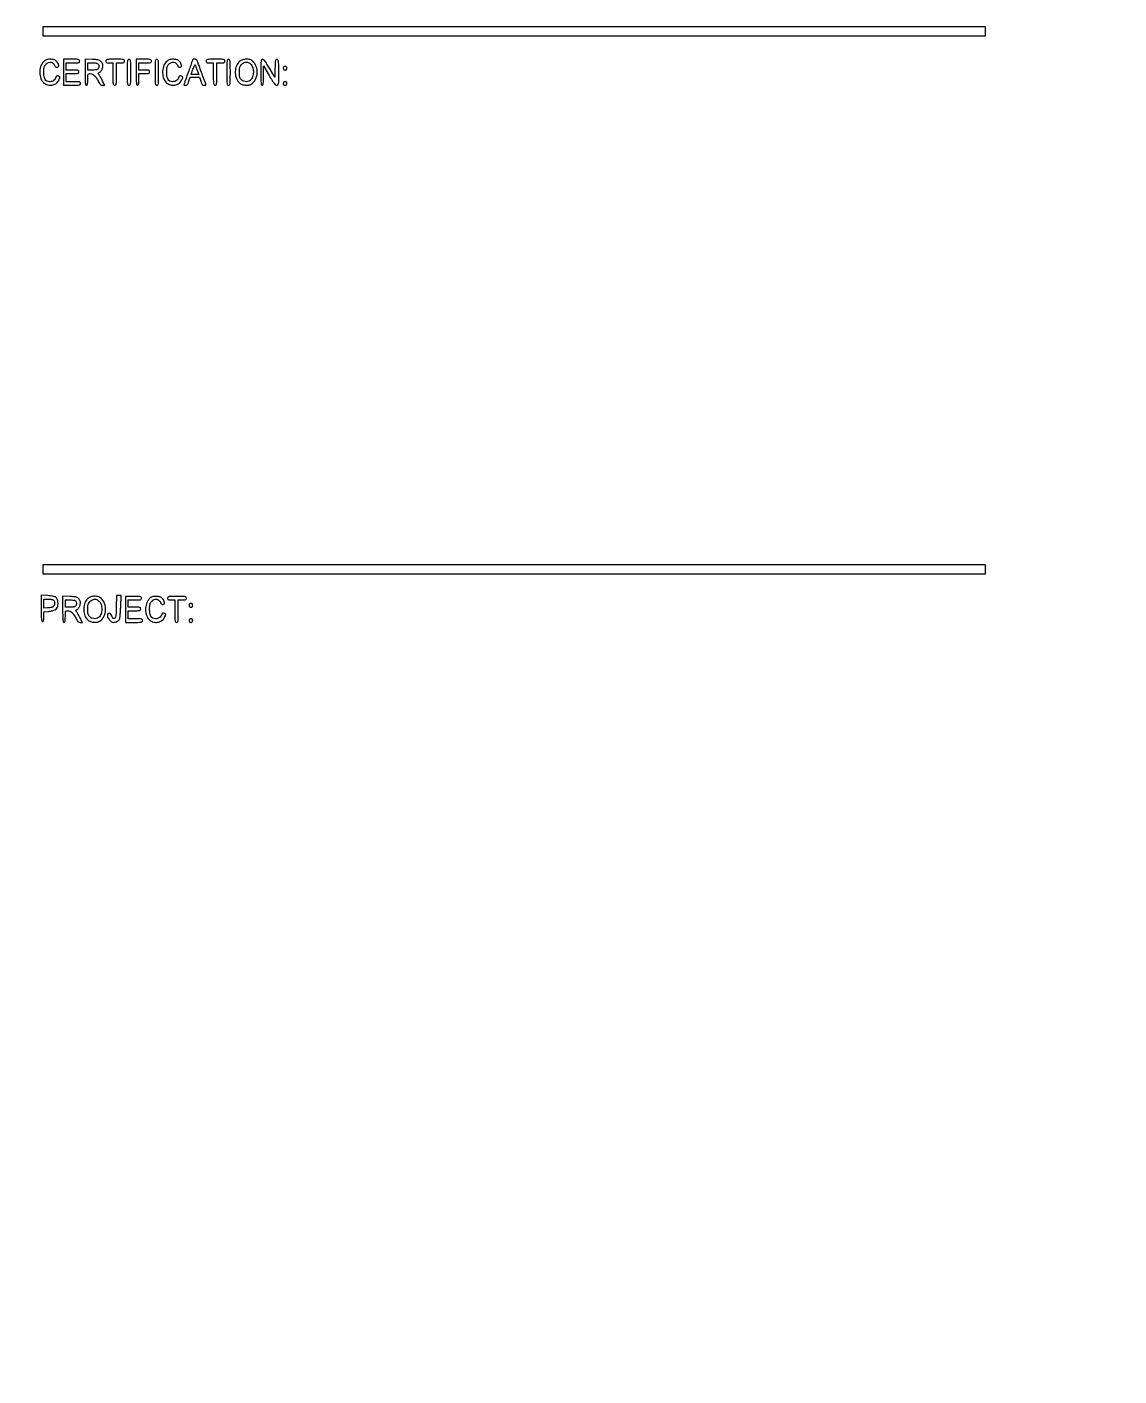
# Model space of a CAD drawing. Extents: x 0 to 1066, y 0 to 761.
# Drawn here: x 962.9 to 1066, y 494.9 to 622.1 of the extents above; entities that cross this region are included whole.
import ezdxf

# ---------------------------------------------------------------- set-up
doc = ezdxf.new("R2010")
doc.units = 0
doc.header["$MEASUREMENT"] = 0

msp = doc.modelspace()

# ---------------------------------------------------------------- linework, layer by layer
for points in [[(964.44, 621.7254), (964.44, 621.3024), (1008.8973, 621.3024), (1053.3546, 621.3024), (1053.3546, 621.7254), (1053.3546, 622.1484), (1008.8973, 622.1484), (964.44, 622.1484)], [(964.44, 570.9654), (964.44, 570.5424), (1008.8973, 570.5424), (1053.3546, 570.5424), (1053.3546, 570.9654), (1053.3546, 571.3884), (1008.8973, 571.3884), (964.44, 571.3884)]]:
    msp.add_lwpolyline(points, close=True)
for points in [[(964.491229, 618.85832, 0.114205), (964.223361, 618.40794, 0.083506), (964.140434, 617.829964, 0.085163), (964.250964, 617.267494, 0.127519), (964.539403, 616.861427, 0.108551), (964.885266, 616.679935, 0.105254), (965.279405, 616.657343, 0.106878), (965.643822, 616.796773, 0.11522), (965.906518, 617.071512, 0.021165), (966.015199, 617.274661, 0.127063), (966.038365, 617.391249, 0.232712), (965.995627, 617.466958, 0.086167), (965.881143, 617.519143, 0.067058), (965.804289, 617.528555, 0.120753), (965.743162, 617.512791, 0.12276), (965.696909, 617.470809, 0.07065), (965.664101, 617.402611, -0.072622), (965.577976, 617.225371, -0.089596), (965.449495, 617.094459, -0.08774), (965.281031, 617.014938, -0.066597), (965.078187, 616.9878, -0.114856), (964.828075, 617.046022, -0.145297), (964.654522, 617.206408, -0.099183), (964.554915, 617.489334, -0.035212), (964.5246, 617.919269, -0.014703), (964.532929, 618.202443, -0.055361), (964.562825, 618.377221, -0.07729), (964.624279, 618.509712, -0.049247), (964.732255, 618.641345, -0.096703), (964.965825, 618.798612, -0.146157), (965.207827, 618.825224, -0.15206), (965.418032, 618.71511, -0.107279), (965.563538, 618.48945, 0.127947), (965.629811, 618.395326, 0.131147), (965.73296, 618.346514, 0.142401), (965.840276, 618.357466, 0.159485), (965.919419, 618.424252, 0.211029), (965.933563, 618.526373, 0.047286), (965.868019, 618.693949, 0.046742), (965.759902, 618.86611, 0.065556), (965.631731, 618.994359, 0.088545), (965.554629, 619.034319, 0.025252), (965.423536, 619.067936, 0.02458), (965.269106, 619.091494, 0.023821), (965.111478, 619.100109, 0.026305), (964.90143, 619.090519, 0.068477), (964.754586, 619.055366, 0.074054), (964.629448, 618.983792, 0.034872)], [(966.3858, 617.8761), (966.3858, 616.6494), (967.1895, 616.6494, 0.004147), (967.680209, 616.65347, 0.047763), (967.871588, 616.675003, 0.16431), (967.958994, 616.726593, 0.179874), (967.9932, 616.8186, 0.157888), (967.96366, 616.909816, 0.176663), (967.88745, 616.961362, 0.055952), (967.722578, 616.983453, 0.005351), (967.3164, 616.9878), (966.6396, 616.9878), (966.6396, 617.3685), (966.6396, 617.7492), (967.2318, 617.7492, 0.006583), (967.581692, 617.753807, 0.063075), (967.728825, 617.776393, 0.183695), (967.79767, 617.827826, 0.142406), (967.824, 617.9184, 0.142406), (967.79767, 618.008974, 0.183695), (967.728825, 618.060407, 0.063075), (967.581692, 618.082993, 0.006583), (967.2318, 618.0876), (966.6396, 618.0876), (966.6396, 618.426), (966.6396, 618.7644), (967.2741, 618.7644, 0.005909), (967.652126, 618.768867, 0.059311), (967.808138, 618.79119, 0.180365), (967.880656, 618.842688, 0.150217), (967.9086, 618.9336, 0.17273), (967.875927, 619.025357, 0.168559), (967.792275, 619.07695, 0.050222), (967.609722, 619.098649, 0.004487), (967.1472, 619.1028), (966.3858, 619.1028)], [(968.4162, 617.879521, 0.003202), (968.420526, 617.204013, 0.022501), (968.439532, 616.87557, 0.049121), (968.47543, 616.699347, 0.329081), (968.5431, 616.6494, 0.232029), (968.604837, 616.67968, 0.108427), (968.643969, 616.7622, 0.047315), (968.664701, 616.918057, 0.00942), (968.67, 617.1993, -0.00595), (968.674307, 617.561265, -0.096871), (968.700344, 617.679398, -0.238613), (968.76501, 617.733015, -0.056005), (968.909053, 617.7492, -0.111153), (969.110505, 617.703856, -0.081177), (969.29982, 617.573001, -0.058854), (969.48551, 617.346371, -0.025924), (969.677372, 617.00895, 0.021841), (969.777116, 616.830153, 0.069009), (969.86427, 616.724627, 0.100305), (969.956778, 616.668832, 0.085906), (970.069045, 616.6494), (970.28025, 616.6494), (970.074073, 617.05125, 0.006834), (969.986006, 617.217272, 0.006481), (969.891898, 617.383812, 0.006451), (969.804851, 617.52896, 0.022591), (969.743427, 617.619075, -0.02569), (969.676848, 617.718064, -0.192002), (969.667929, 617.772864, -0.198014), (969.699263, 617.81779, -0.027525), (969.800128, 617.874975, 0.089041), (969.878081, 617.932814, 0.046566), (969.952598, 618.028476, 0.042448), (970.015834, 618.148802, 0.038847), (970.060064, 618.281663, 0.026721), (970.094034, 618.458022, 0.076578), (970.092042, 618.582441, 0.082928), (970.053016, 618.694784, 0.035157), (969.966672, 618.829462, 0.057331), (969.844102, 618.95974, 0.10358), (969.715717, 619.029032, 0.055706), (969.520585, 619.063974, 0.007564), (969.105358, 619.085071), (968.4162, 619.109643)], [(969.6852, 618.5952, -0.049536), (969.721362, 618.507826, -0.073486), (969.733453, 618.426, -0.073486), (969.721362, 618.344174, -0.049536), (969.6852, 618.2568, -0.09537), (969.616305, 618.171875, -0.100861), (969.522066, 618.120633, -0.059921), (969.377032, 618.094648, -0.014397), (969.132323, 618.0876), (968.67, 618.0876), (968.67, 618.426), (968.67, 618.7644), (969.132323, 618.7644, -0.014397), (969.377032, 618.757352, -0.059921), (969.522066, 618.731367, -0.100861), (969.616305, 618.680125, -0.09537)], [(970.362, 618.9336, 0.094959), (970.378563, 618.847174, 0.184152), (970.42545, 618.796125, 0.098846), (970.518439, 618.77073, 0.017388), (970.7004, 618.7644), (971.0388, 618.7644), (971.0388, 617.7069, 0.002827), (971.042531, 617.046941, 0.036854), (971.063334, 616.802737, 0.138781), (971.114594, 616.692268, 0.218517), (971.208, 616.6494, 0.218517), (971.301406, 616.692268, 0.138781), (971.352666, 616.802737, 0.036854), (971.373469, 617.046941, 0.002827), (971.3772, 617.7069), (971.3772, 618.7644), (971.7579, 618.7644, 0.013964), (971.967658, 618.770259, 0.090841), (972.069863, 618.79495, 0.188085), (972.120434, 618.845995, 0.102588), (972.1386, 618.9336, 0.193568), (972.101402, 619.026085, 0.15568), (972.006413, 619.077621, 0.043488), (971.797405, 619.098867, 0.003595), (971.2503, 619.1028, 0.003595), (970.703195, 619.098867, 0.043488), (970.494188, 619.077621, 0.15568), (970.399198, 619.026085, 0.193568)], [(972.3924, 617.8761, 0.002322), (972.395989, 617.103238, 0.031956), (972.416467, 616.823887, 0.123223), (972.467278, 616.697509, 0.240299), (972.5616, 616.6494, 0.240299), (972.655922, 616.697509, 0.123223), (972.706733, 616.823887, 0.031956), (972.727211, 617.103238, 0.002322), (972.7308, 617.8761, 0.002322), (972.727211, 618.648962, 0.031956), (972.706733, 618.928312, 0.123223), (972.655922, 619.054691, 0.240299), (972.5616, 619.1028, 0.240299), (972.467278, 619.054691, 0.123223), (972.416467, 618.928312, 0.031956), (972.395989, 618.648962, 0.002322)], [(973.2384, 617.8761, 0.003213), (973.242728, 617.202579, 0.022561), (973.261738, 616.875, 0.049302), (973.297653, 616.699277, 0.328801), (973.3653, 616.6494, 0.232029), (973.427037, 616.67968, 0.108427), (973.466169, 616.7622, 0.047315), (973.486901, 616.918057, 0.00942), (973.4922, 617.1993), (973.4922, 617.7492), (973.9998, 617.7492, 0.008455), (974.293498, 617.754167, 0.072107), (974.4228, 617.7774, 0.188641), (974.484332, 617.828668, 0.12648), (974.5074, 617.9184, 0.12648), (974.484332, 618.008132, 0.188641), (974.4228, 618.0594, 0.072107), (974.293498, 618.082633, 0.008455), (973.9998, 618.0876), (973.4922, 618.0876), (973.4922, 618.426), (973.4922, 618.7644), (974.0844, 618.7644, 0.006583), (974.434292, 618.769007, 0.063075), (974.581425, 618.791593, 0.183695), (974.65027, 618.843026, 0.142406), (974.6766, 618.9336, 0.165398), (974.645483, 619.025095, 0.1727), (974.565563, 619.076674, 0.052938), (974.391845, 619.098557, 0.004884), (973.9575, 619.1028), (973.2384, 619.1028)], [(975.015, 617.8761, 0.002322), (975.018589, 617.103238, 0.031956), (975.039067, 616.823887, 0.123223), (975.089878, 616.697509, 0.240299), (975.1842, 616.6494, 0.240299), (975.278522, 616.697509, 0.123223), (975.329333, 616.823887, 0.031956), (975.349811, 617.103238, 0.002322), (975.3534, 617.8761, 0.002322), (975.349811, 618.648962, 0.031956), (975.329333, 618.928312, 0.123223), (975.278522, 619.054691, 0.240299), (975.1842, 619.1028, 0.240299), (975.089878, 619.054691, 0.123223), (975.039067, 618.928312, 0.031956), (975.018589, 618.648962, 0.002322)], [(976.081429, 618.85832, 0.114205), (975.813561, 618.40794, 0.083506), (975.730634, 617.829964, 0.085163), (975.841164, 617.267494, 0.127519), (976.129603, 616.861427, 0.108551), (976.475466, 616.679935, 0.105254), (976.869605, 616.657343, 0.106878), (977.234022, 616.796773, 0.11522), (977.496718, 617.071512, 0.021165), (977.605399, 617.274661, 0.127063), (977.628565, 617.391249, 0.232712), (977.585827, 617.466958, 0.086167), (977.471343, 617.519143, 0.067058), (977.394489, 617.528555, 0.120753), (977.333362, 617.512791, 0.12276), (977.287109, 617.470809, 0.07065), (977.254301, 617.402611, -0.072622), (977.168176, 617.225371, -0.089596), (977.039695, 617.094459, -0.08774), (976.871231, 617.014938, -0.066597), (976.668387, 616.9878, -0.114856), (976.418275, 617.046022, -0.145297), (976.244722, 617.206408, -0.099183), (976.145115, 617.489334, -0.035212), (976.1148, 617.919269, -0.014703), (976.123129, 618.202443, -0.055361), (976.153025, 618.377221, -0.07729), (976.214479, 618.509712, -0.049247), (976.322455, 618.641345, -0.096703), (976.556025, 618.798612, -0.146157), (976.798027, 618.825224, -0.15206), (977.008232, 618.71511, -0.107279), (977.153738, 618.48945, 0.127947), (977.220011, 618.395326, 0.131147), (977.32316, 618.346514, 0.142401), (977.430476, 618.357466, 0.159485), (977.509619, 618.424252, 0.211029), (977.523763, 618.526373, 0.047286), (977.458219, 618.693949, 0.046742), (977.350102, 618.86611, 0.065556), (977.221931, 618.994359, 0.088545), (977.144829, 619.034319, 0.025252), (977.013736, 619.067936, 0.02458), (976.859306, 619.091494, 0.023821), (976.701678, 619.100109, 0.026305), (976.49163, 619.090519, 0.068477), (976.344786, 619.055366, 0.074054), (976.219648, 618.983792, 0.034872)], [(978.568195, 619.08165, -0.084799), (978.561691, 619.043634, -0.000052), (978.19572, 618.004862, -0.000388), (977.860176, 617.055128, -0.009822), (977.763175, 616.79745, 0.060048), (977.743583, 616.723719, 0.230938), (977.757832, 616.679862, 0.170663), (977.805925, 616.655754, 0.031659), (977.906179, 616.6494, 0.086283), (978.014294, 616.668197, 0.134827), (978.091123, 616.722159, 0.082591), (978.153196, 616.82917, 0.018432), (978.220668, 617.0301), (978.333076, 617.4108), (978.778043, 617.4108), (979.223011, 617.4108), (979.3296, 617.0301, 0.017944), (979.394985, 616.82519, 0.087286), (979.455212, 616.719731, 0.141822), (979.532434, 616.667352, 0.078722), (979.645746, 616.6494, 0.029308), (979.750892, 616.655568, 0.166988), (979.800622, 616.679476, 0.236769), (979.815464, 616.723266, 0.061225), (979.79569, 616.79745, -0.006965), (979.673401, 617.113806, -0.001209), (979.452145, 617.71524, -0.001323), (979.232417, 618.321987, -0.005089), (979.100652, 618.70095, 0.017403), (979.021881, 618.9107, 0.074917), (978.953122, 619.024475, 0.125362), (978.873416, 619.082372, 0.094981), (978.766849, 619.1028, 0.00999), (978.690684, 619.101278, 0.016528), (978.626552, 619.096587, 0.010464), (978.575448, 619.090062, 0.371455)], [(978.994355, 618.06645), (979.144144, 617.6646), (978.781838, 617.6646), (978.419532, 617.6646), (978.597343, 618.179018, -0.011999), (978.668093, 618.368824, -0.026422), (978.733117, 618.509259, -0.047278), (978.783434, 618.585901, -0.601846), (978.80986, 618.580868, 0.009837), (978.831696, 618.514695, 0.001488), (978.878371, 618.383323, 0.001668), (978.934462, 618.228556, 0.001442)], [(979.8372, 618.9336, 0.094959), (979.853763, 618.847174, 0.184152), (979.90065, 618.796125, 0.098846), (979.993639, 618.77073, 0.017388), (980.1756, 618.7644), (980.514, 618.7644), (980.514, 617.7069, 0.002827), (980.517731, 617.046941, 0.036854), (980.538534, 616.802737, 0.138781), (980.589794, 616.692268, 0.218517), (980.6832, 616.6494, 0.218517), (980.776606, 616.692268, 0.138781), (980.827866, 616.802737, 0.036854), (980.848669, 617.046941, 0.002827), (980.8524, 617.7069), (980.8524, 618.7644), (981.2331, 618.7644, 0.013964), (981.442858, 618.770259, 0.090841), (981.545063, 618.79495, 0.188085), (981.595634, 618.845995, 0.102588), (981.6138, 618.9336, 0.193568), (981.576602, 619.026085, 0.15568), (981.481613, 619.077621, 0.043488), (981.272605, 619.098867, 0.003595), (980.7255, 619.1028, 0.003595), (980.178395, 619.098867, 0.043488), (979.969388, 619.077621, 0.15568), (979.874398, 619.026085, 0.193568)], [(981.783, 617.8761, 0.002322), (981.786589, 617.103238, 0.031956), (981.807067, 616.823887, 0.123223), (981.857878, 616.697509, 0.240299), (981.9522, 616.6494, 0.240299), (982.046522, 616.697509, 0.123223), (982.097333, 616.823887, 0.031956), (982.117811, 617.103238, 0.002322), (982.1214, 617.8761, 0.002322), (982.117811, 618.648962, 0.031956), (982.097333, 618.928312, 0.123223), (982.046522, 619.054691, 0.240299), (981.9522, 619.1028, 0.240299), (981.857878, 619.054691, 0.123223), (981.807067, 618.928312, 0.031956), (981.786589, 618.648962, 0.002322)], [(982.982203, 618.890773, 0.123885), (982.699012, 618.498077, 0.085485), (982.585437, 617.959157, 0.082885), (982.657908, 617.397136, 0.104562), (982.909639, 616.938526, 0.111799), (983.147609, 616.762175, 0.06908), (983.484008, 616.666481, 0.069045), (983.833965, 616.666015, 0.111332), (984.111882, 616.770081, 0.131426), (984.492639, 617.19606, 0.103697), (984.653054, 617.795711, 0.101152), (984.56039, 618.422053, 0.118621), (984.229771, 618.921619, 0.118666), (983.970035, 619.068201, 0.075716), (983.624356, 619.112138, 0.073305), (983.269341, 619.050807, 0.095814)], [(983.961297, 618.719039, -0.143223), (984.188998, 618.434723, -0.079931), (984.29146, 617.999553, -0.077332), (984.253265, 617.538418, -0.11509), (984.071996, 617.17815, -0.119537), (983.883584, 617.038595, -0.098447), (983.637927, 616.987952, -0.09388), (983.381477, 617.034662, -0.097006), (983.163203, 617.171747, -0.056872), (983.062283, 617.29084, -0.080028), (983.004387, 617.417196, -0.054705), (982.976563, 617.588924, -0.014142), (982.970091, 617.869697, -0.025001), (982.989155, 618.214555, -0.075567), (983.048582, 618.441538, -0.098225), (983.162037, 618.606405, -0.062967), (983.3481, 618.746819, -0.051006), (983.512866, 618.820158, -0.090781), (983.659514, 618.840195, -0.090761), (983.803771, 618.806981, -0.050966)], [(984.9978, 617.8761, 0.003213), (985.002128, 617.202579, 0.022561), (985.021138, 616.875, 0.049302), (985.057053, 616.699277, 0.328801), (985.1247, 616.6494, 0.295501), (985.190072, 616.691731, 0.070336), (985.227806, 616.822431, 0.029944), (985.24784, 617.069994, 0.004715), (985.253437, 617.55885), (985.255274, 618.4683), (985.782187, 617.562157, 0.006242), (986.061561, 617.095224, 0.029041), (986.241282, 616.837937, 0.052989), (986.378526, 616.697438, 0.170079), (986.49945, 616.652707, 0.199339), (986.607731, 616.695473, 0.163117), (986.665425, 616.806906, 0.036571), (986.686504, 617.065781, 0.002034), (986.6898, 617.8761, 0.002367), (986.686169, 618.643272, 0.031318), (986.665784, 618.925583, 0.117824), (986.615977, 619.054277, 0.246563), (986.52356, 619.1028, 0.195513), (986.432755, 619.065882, 0.145553), (986.379452, 618.970456, 0.043894), (986.351939, 618.764193, 0.004128), (986.33321, 618.252918), (986.3091, 617.403036), (985.815917, 618.252918, 0.007787), (985.575838, 618.652183, 0.025041), (985.399001, 618.90681, 0.035073), (985.261147, 619.061718, 0.195814), (985.160267, 619.1028, 0.254619), (985.070261, 619.053788, 0.110911), (985.021751, 618.921958, 0.030502), (985.001487, 618.635786, 0.002427)], [(987.1128, 618.2568, 0.072254), (987.123531, 618.182931, 0.124864), (987.1551, 618.1299, 0.124864), (987.208131, 618.098331, 0.072254), (987.282, 618.0876, 0.072254), (987.355869, 618.098331, 0.124864), (987.4089, 618.1299, 0.124864), (987.440469, 618.182931, 0.072254), (987.4512, 618.2568, 0.072254), (987.440469, 618.330669, 0.124864), (987.4089, 618.3837, 0.124864), (987.355869, 618.415269, 0.072254), (987.282, 618.426, 0.072254), (987.208131, 618.415269, 0.124864), (987.1551, 618.3837, 0.124864), (987.123531, 618.330669, 0.072254)], [(987.1128, 616.8186, 0.072254), (987.123531, 616.744731, 0.124864), (987.1551, 616.6917, 0.124864), (987.208131, 616.660131, 0.072254), (987.282, 616.6494, 0.072254), (987.355869, 616.660131, 0.124864), (987.4089, 616.6917, 0.124864), (987.440469, 616.744731, 0.072254), (987.4512, 616.8186, 0.072254), (987.440469, 616.892469, 0.124864), (987.4089, 616.9455, 0.124864), (987.355869, 616.977069, 0.072254), (987.282, 616.9878, 0.072254), (987.208131, 616.977069, 0.124864), (987.1551, 616.9455, 0.124864), (987.123531, 616.892469, 0.072254)], [(964.2708, 567.296426, 0.003177), (964.275121, 566.616444, 0.022367), (964.294118, 566.286054, 0.048715), (964.32998, 566.108702, 0.329705), (964.3977, 566.0586, 0.208378), (964.458043, 566.08489, 0.11961), (964.497531, 566.155327, 0.055661), (964.518906, 566.286399, 0.012613), (964.5246, 566.512064), (964.5246, 566.965528), (964.97955, 567.012483, 0.029754), (965.345321, 567.072388, 0.076952), (965.593388, 567.170157, 0.106873), (965.751428, 567.315032, 0.100256), (965.840012, 567.51552, 0.058942), (965.862983, 567.748086, 0.048856), (965.83394, 567.995341, 0.051542), (965.762641, 568.212271, 0.114883), (965.658197, 568.349857, 0.111025), (965.574735, 568.392419, 0.015594), (965.384766, 568.43475, 0.017167), (965.153129, 568.470644, 0.01383), (964.902235, 568.493728), (964.2708, 568.534251)], [(965.43828, 568.07208, -0.13151), (965.517434, 567.935069, -0.084316), (965.5348, 567.751115, -0.084006), (965.490413, 567.571081, -0.128741), (965.39175, 567.445367, -0.079472), (965.310395, 567.401901, -0.027293), (965.181572, 567.365204, -0.026323), (965.032663, 567.339596, -0.027554), (964.88415, 567.330291), (964.5246, 567.3276), (964.5246, 567.7506), (964.5246, 568.1736), (964.93068, 568.1736, -0.022886), (965.093585, 568.16614, -0.026473), (965.247296, 568.143778, -0.026952), (965.373495, 568.111381, -0.120635)], [(966.3012, 567.204121, 0.003202), (966.305526, 566.528613, 0.022501), (966.324532, 566.20017, 0.049121), (966.36043, 566.023947, 0.329081), (966.4281, 565.974, 0.232029), (966.489837, 566.00428, 0.108427), (966.528969, 566.0868, 0.047315), (966.549701, 566.242657, 0.00942), (966.555, 566.5239, -0.00595), (966.559307, 566.885865, -0.096871), (966.585344, 567.003998, -0.238613), (966.65001, 567.057615, -0.056005), (966.794053, 567.0738, -0.111153), (966.995505, 567.028456, -0.081177), (967.18482, 566.897601, -0.058854), (967.37051, 566.670971, -0.025924), (967.562372, 566.33355, 0.021841), (967.662116, 566.154753, 0.069009), (967.74927, 566.049227, 0.100305), (967.841778, 565.993432, 0.085906), (967.954045, 565.974), (968.16525, 565.974), (967.959073, 566.37585, 0.006834), (967.871006, 566.541872, 0.006481), (967.776898, 566.708412, 0.006451), (967.689851, 566.85356, 0.022591), (967.628427, 566.943675, -0.02569), (967.561848, 567.042664, -0.192002), (967.552929, 567.097464, -0.198014), (967.584263, 567.14239, -0.027525), (967.685128, 567.199575, 0.089041), (967.763081, 567.257414, 0.046566), (967.837598, 567.353076, 0.042448), (967.900834, 567.473402, 0.038847), (967.945064, 567.606263, 0.026721), (967.979034, 567.782622, 0.076578), (967.977042, 567.907041, 0.082928), (967.938016, 568.019384, 0.035157), (967.851672, 568.154062, 0.057331), (967.729102, 568.28434, 0.10358), (967.600717, 568.353632, 0.055706), (967.405585, 568.388574, 0.007564), (966.990358, 568.409671), (966.3012, 568.434243)], [(967.5702, 567.9198, -0.049536), (967.606362, 567.832426, -0.073486), (967.618453, 567.7506, -0.073486), (967.606362, 567.668774, -0.049536), (967.5702, 567.5814, -0.09537), (967.501305, 567.496475, -0.100861), (967.407066, 567.445233, -0.059921), (967.262032, 567.419248, -0.014397), (967.017323, 567.4122), (966.555, 567.4122), (966.555, 567.7506), (966.555, 568.089), (967.017323, 568.089, -0.014397), (967.262032, 568.081952, -0.059921), (967.407066, 568.055967, -0.100861), (967.501305, 568.004725, -0.09537)], [(968.684803, 568.215373, 0.123885), (968.401612, 567.822677, 0.085485), (968.288037, 567.283757, 0.082885), (968.360508, 566.721736, 0.104562), (968.612239, 566.263126, 0.111799), (968.850209, 566.086775, 0.06908), (969.186608, 565.991081, 0.069045), (969.536565, 565.990615, 0.111332), (969.814482, 566.094681, 0.131426), (970.195239, 566.52066, 0.103697), (970.355654, 567.120311, 0.101152), (970.26299, 567.746653, 0.118621), (969.932371, 568.246219, 0.118666), (969.672635, 568.392801, 0.075716), (969.326956, 568.436738, 0.073305), (968.971941, 568.375407, 0.095814)], [(969.663897, 568.043639, -0.143223), (969.891598, 567.759323, -0.079931), (969.99406, 567.324153, -0.077332), (969.955865, 566.863018, -0.11509), (969.774596, 566.50275, -0.119537), (969.586184, 566.363195, -0.098447), (969.340527, 566.312552, -0.09388), (969.084077, 566.359262, -0.097006), (968.865803, 566.496347, -0.056872), (968.764883, 566.61544, -0.080028), (968.706987, 566.741796, -0.054705), (968.679163, 566.913524, -0.014142), (968.672691, 567.194297, -0.025001), (968.691755, 567.539155, -0.075567), (968.751182, 567.766138, -0.098225), (968.864637, 567.931005, -0.062967), (969.0507, 568.071419, -0.051006), (969.215466, 568.144758, -0.090781), (969.362114, 568.164795, -0.090761), (969.506371, 568.131581, -0.050966)], [(971.358578, 567.434388, -0.003539), (971.340491, 566.811871, -0.029937), (971.313646, 566.533034, -0.080211), (971.266639, 566.389222, -0.230278), (971.184752, 566.32798, -0.120507), (971.111975, 566.33165, -0.119426), (971.048829, 566.368476, -0.083695), (970.993582, 566.442972, -0.033932), (970.943826, 566.559593, 0.087771), (970.837104, 566.750154, 0.196576), (970.693852, 566.827852, 0.290307), (970.57809, 566.771029, 0.138223), (970.5312, 566.604655, 0.124171), (970.578827, 566.415834, 0.054016), (970.726396, 566.201093, 0.054239), (970.911232, 566.028063, 0.162418), (971.073274, 565.974, 0.080185), (971.240339, 566.000966, 0.044002), (971.431043, 566.083399, 0.044088), (971.596732, 566.192919, 0.123154), (971.680809, 566.302709, 0.076729), (971.705859, 566.398688, 0.004387), (971.734413, 566.703604, 0.006616), (971.760514, 567.068718, 0.004805), (971.780276, 567.47565), (971.820626, 568.512), (971.60144, 568.512), (971.382255, 568.512)], [(972.2232, 567.2007), (972.2232, 565.974), (973.0269, 565.974, 0.004147), (973.517609, 565.97807, 0.047763), (973.708988, 565.999603, 0.16431), (973.796394, 566.051193, 0.179874), (973.8306, 566.1432, 0.157888), (973.80106, 566.234416, 0.176663), (973.72485, 566.285962, 0.055952), (973.559978, 566.308053, 0.005351), (973.1538, 566.3124), (972.477, 566.3124), (972.477, 566.6931), (972.477, 567.0738), (973.0692, 567.0738, 0.006583), (973.419092, 567.078407, 0.063075), (973.566225, 567.100993, 0.183695), (973.63507, 567.152426, 0.142406), (973.6614, 567.243, 0.142406), (973.63507, 567.333574, 0.183695), (973.566225, 567.385007, 0.063075), (973.419092, 567.407593, 0.006583), (973.0692, 567.4122), (972.477, 567.4122), (972.477, 567.7506), (972.477, 568.089), (973.1115, 568.089, 0.005909), (973.489526, 568.093467, 0.059311), (973.645538, 568.11579, 0.180365), (973.718056, 568.167288, 0.150217), (973.746, 568.2582, 0.17273), (973.713327, 568.349957, 0.168559), (973.629675, 568.40155, 0.050222), (973.447122, 568.423249, 0.004487), (972.9846, 568.4274), (972.2232, 568.4274)], [(974.474029, 568.18292, 0.114205), (974.206161, 567.73254, 0.083506), (974.123234, 567.154564, 0.085163), (974.233764, 566.592094, 0.127519), (974.522203, 566.186027, 0.108551), (974.868066, 566.004535, 0.105254), (975.262205, 565.981943, 0.106878), (975.626622, 566.121373, 0.11522), (975.889318, 566.396112, 0.021165), (975.997999, 566.599261, 0.127063), (976.021165, 566.715849, 0.232712), (975.978427, 566.791558, 0.086167), (975.863943, 566.843743, 0.067058), (975.787089, 566.853155, 0.120753), (975.725962, 566.837391, 0.12276), (975.679709, 566.795409, 0.07065), (975.646901, 566.727211, -0.072622), (975.560776, 566.549971, -0.089596), (975.432295, 566.419059, -0.08774), (975.263831, 566.339538, -0.066597), (975.060987, 566.3124, -0.114856), (974.810875, 566.370622, -0.145297), (974.637322, 566.531008, -0.099183), (974.537715, 566.813934, -0.035212), (974.5074, 567.243869, -0.014703), (974.515729, 567.527043, -0.055361), (974.545625, 567.701821, -0.07729), (974.607079, 567.834312, -0.049247), (974.715055, 567.965945, -0.096703), (974.948625, 568.123212, -0.146157), (975.190627, 568.149824, -0.15206), (975.400832, 568.03971, -0.107279), (975.546338, 567.81405, 0.127947), (975.612611, 567.719926, 0.131147), (975.71576, 567.671114, 0.142401), (975.823076, 567.682066, 0.159485), (975.902219, 567.748852, 0.211029), (975.916363, 567.850973, 0.047286), (975.850819, 568.018549, 0.046742), (975.742702, 568.19071, 0.065556), (975.614531, 568.318959, 0.088545), (975.537429, 568.358919, 0.025252), (975.406336, 568.392536, 0.02458), (975.251906, 568.416094, 0.023821), (975.094278, 568.424709, 0.026305), (974.88423, 568.415119, 0.068477), (974.737386, 568.379966, 0.074054), (974.612248, 568.308392, 0.034872)], [(976.1994, 568.2582, 0.094959), (976.215963, 568.171774, 0.184152), (976.26285, 568.120725, 0.098846), (976.355839, 568.09533, 0.017388), (976.5378, 568.089), (976.8762, 568.089), (976.8762, 567.0315, 0.002827), (976.879931, 566.371541, 0.036854), (976.900734, 566.127337, 0.138781), (976.951994, 566.016868, 0.218517), (977.0454, 565.974, 0.218517), (977.138806, 566.016868, 0.138781), (977.190066, 566.127337, 0.036854), (977.210869, 566.371541, 0.002827), (977.2146, 567.0315), (977.2146, 568.089), (977.5953, 568.089, 0.013964), (977.805058, 568.094859, 0.090841), (977.907263, 568.11955, 0.188085), (977.957834, 568.170595, 0.102588), (977.976, 568.2582, 0.193568), (977.938802, 568.350685, 0.15568), (977.843813, 568.402221, 0.043488), (977.634805, 568.423467, 0.003595), (977.0877, 568.4274, 0.003595), (976.540595, 568.423467, 0.043488), (976.331588, 568.402221, 0.15568), (976.236598, 568.350685, 0.193568)], [(978.2298, 567.5814, 0.072254), (978.240531, 567.507531, 0.124864), (978.2721, 567.4545, 0.124864), (978.325131, 567.422931, 0.072254), (978.399, 567.4122, 0.072254), (978.472869, 567.422931, 0.124864), (978.5259, 567.4545, 0.124864), (978.557469, 567.507531, 0.072254), (978.5682, 567.5814, 0.072254), (978.557469, 567.655269, 0.124864), (978.5259, 567.7083, 0.124864), (978.472869, 567.739869, 0.072254), (978.399, 567.7506, 0.072254), (978.325131, 567.739869, 0.124864), (978.2721, 567.7083, 0.124864), (978.240531, 567.655269, 0.072254)], [(978.2298, 566.1432, 0.072254), (978.240531, 566.069331, 0.124864), (978.2721, 566.0163, 0.124864), (978.325131, 565.984731, 0.072254), (978.399, 565.974, 0.072254), (978.472869, 565.984731, 0.124864), (978.5259, 566.0163, 0.124864), (978.557469, 566.069331, 0.072254), (978.5682, 566.1432, 0.072254), (978.557469, 566.217069, 0.124864), (978.5259, 566.2701, 0.124864), (978.472869, 566.301669, 0.072254), (978.399, 566.3124, 0.072254), (978.325131, 566.301669, 0.124864), (978.2721, 566.2701, 0.124864), (978.240531, 566.217069, 0.072254)]]:
    msp.add_lwpolyline(points, format="xyb", close=True)
for points in [[(733.258836, 95.240684, -0.000004), (756.324384, 95.211821, -0.198594)], [(542.992229, 95.24091, -0.000004), (565.972908, 95.212432, -0.198597)], [(606.442229, 95.24091, -0.000004), (629.422908, 95.212432, -0.198597)], [(669.892229, 95.24091, -0.000004), (692.872908, 95.212432, -0.198597)]]:
    msp.add_lwpolyline(points, format="xyb")

doc.saveas('drawing.dxf')
